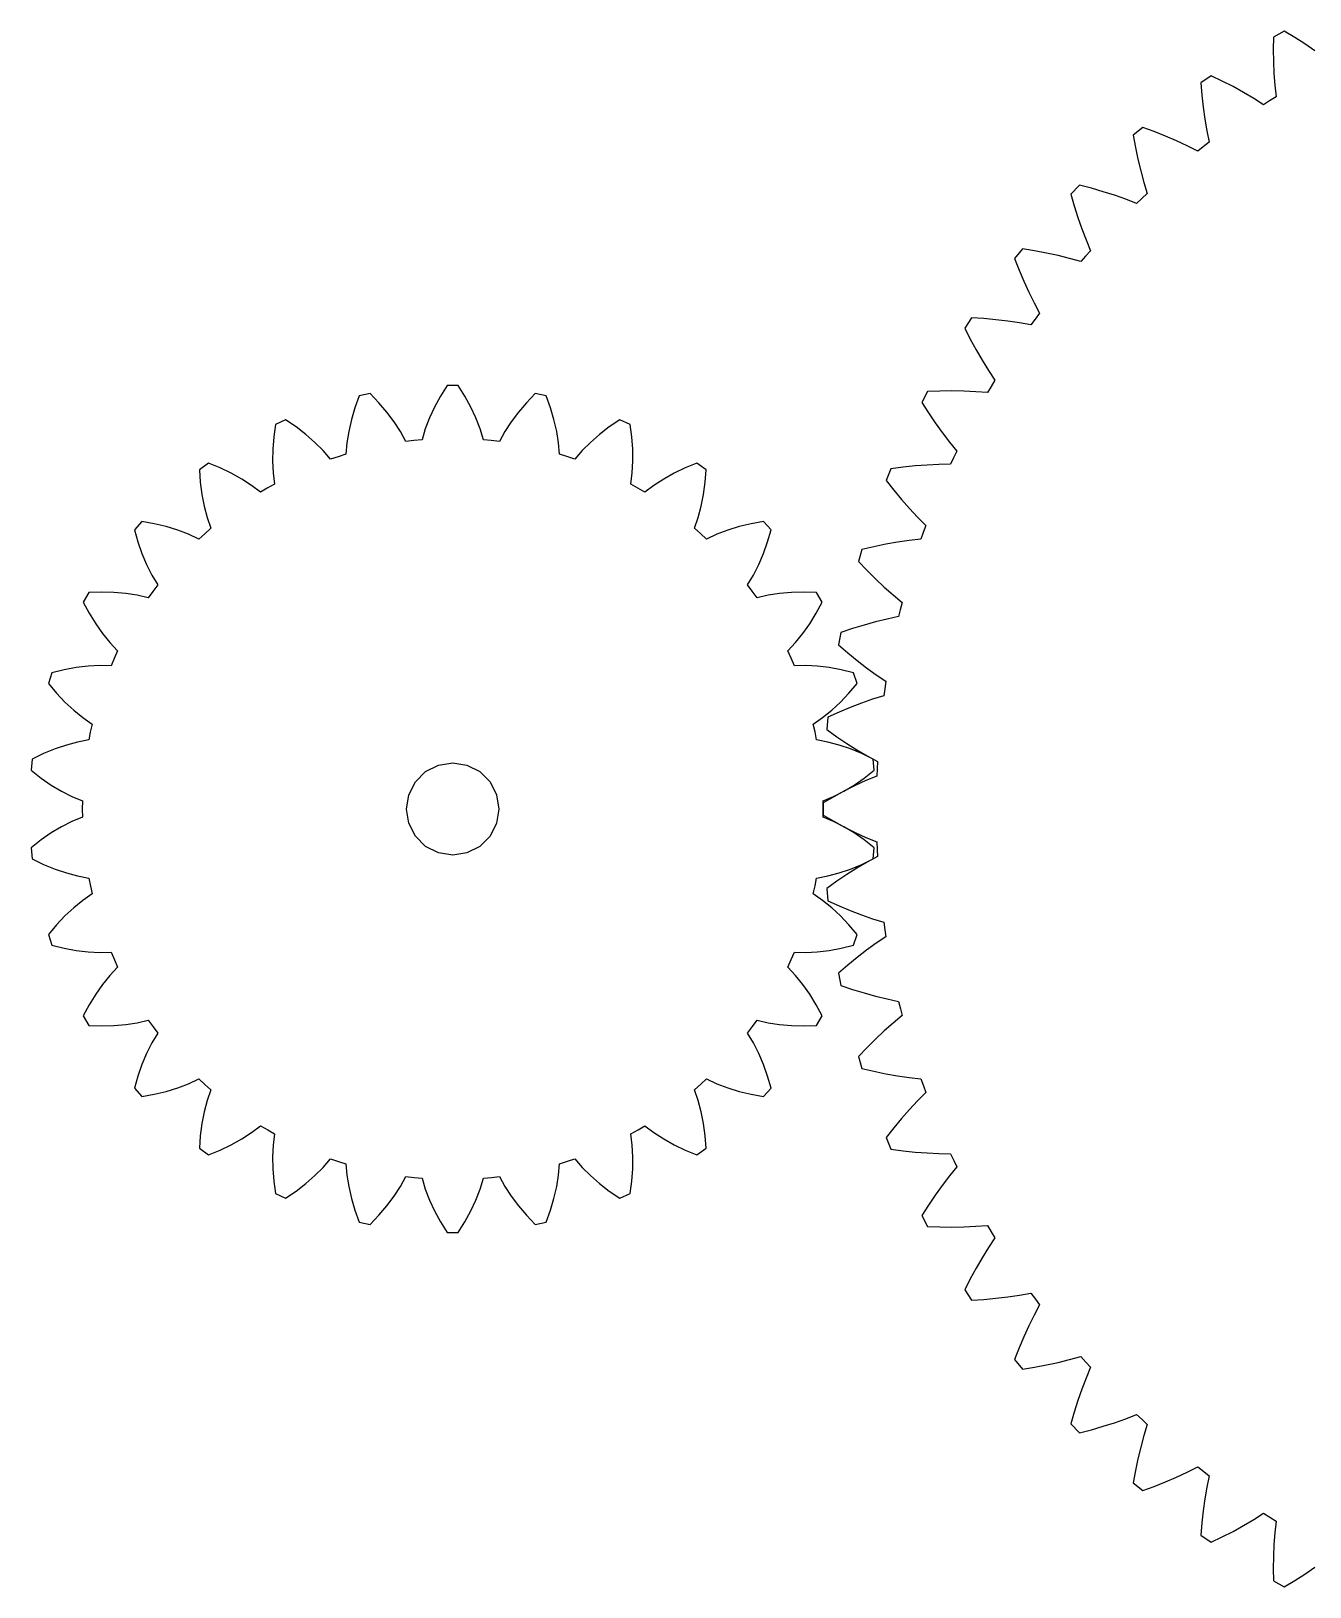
# Model space of a CAD drawing. Header units: metres. Extents: x -46 to 232, y -96 to 96.
# Drawn here: x -45.6 to 92.8, y -84.2 to 84.2 of the extents above; entities that cross this region are included whole.
import ezdxf

# ---------------------------------------------------------------- set-up
doc = ezdxf.new("R2010")
doc.units = ezdxf.units.M

msp = doc.modelspace()

# ---------------------------------------------------------------- linework, layer by layer
for p, q in [((90.0232, 84.1981), (88.854, 83.548)), ((91.1625, 83.5125), (90.0232, 84.1981)), ((88.854, 83.548), (88.8353, 82.2184)), ((92.2688, 82.8038), (91.1625, 83.5125)), ((93.3407, 82.0723), (92.2688, 82.8038)), ((88.8353, 82.2184), (88.8535, 80.9047)), ((88.8535, 80.9047), (88.9093, 79.6081)), ((82.1119, 79.3602), (81.0109, 78.6002)), ((83.3121, 78.7877), (82.1119, 79.3602)), ((88.9093, 79.6081), (89.0032, 78.3298)), ((81.0109, 78.6002), (81.1206, 77.275)), ((84.4816, 78.1891), (83.3121, 78.7877)), ((85.6191, 77.5645), (84.4816, 78.1891)), ((86.7234, 76.9137), (85.6191, 77.5645)), ((89.0032, 78.3298), (89.1363, 77.071)), ((81.1206, 77.275), (81.2655, 75.9693)), ((81.2655, 75.9693), (81.4462, 74.6841)), ((87.7929, 76.2365), (86.7234, 76.9137)), ((88.4423, 76.6437), (87.7929, 76.2365)), ((89.1363, 77.071), (88.4423, 76.6437)), ((81.4462, 74.6841), (81.6631, 73.4208)), ((74.7045, 73.7813), (73.6819, 72.9186)), ((73.6819, 72.9186), (73.919, 71.6101)), ((75.9543, 73.3273), (74.7045, 73.7813)), ((77.1761, 72.8444), (75.9543, 73.3273)), ((78.3686, 72.3325), (77.1761, 72.8444)), ((81.6631, 73.4208), (81.917, 72.1807)), ((73.919, 71.6101), (74.1893, 70.3245)), ((79.5306, 71.7913), (78.3686, 72.3325)), ((80.6604, 71.2205), (79.5306, 71.7913)), ((81.2675, 71.6885), (80.6604, 71.2205)), ((81.917, 72.1807), (81.2675, 71.6885)), ((74.1893, 70.3245), (74.4932, 69.0628)), ((74.4932, 69.0628), (74.831, 67.8263)), ((67.8701, 67.5135), (66.9356, 66.5561)), ((69.1579, 67.1822), (67.8701, 67.5135)), ((74.831, 67.8263), (75.2034, 66.6165)), ((66.9356, 66.5561), (67.2978, 65.2767)), ((70.4206, 66.8195), (69.1579, 67.1822)), ((71.657, 66.4251), (70.4206, 66.8195)), ((72.8657, 65.9986), (71.657, 66.4251)), ((74.0454, 65.5395), (72.8657, 65.9986)), ((74.6044, 66.0639), (74.0454, 65.5395)), ((75.2034, 66.6165), (74.6044, 66.0639)), ((67.2978, 65.2767), (67.6909, 64.0231)), ((67.6909, 64.0231), (68.1151, 62.7966)), ((68.1151, 62.7966), (68.5707, 61.5985)), ((68.5707, 61.5985), (69.0582, 60.4303)), ((61.6725, 60.6153), (60.8347, 59.5723)), ((60.8347, 59.5723), (61.3188, 58.3338)), ((62.9863, 60.4099), (61.6725, 60.6153)), ((64.2781, 60.1708), (62.9863, 60.4099)), ((65.5468, 59.8975), (64.2781, 60.1708)), ((66.791, 59.5897), (65.5468, 59.8975)), ((68.0095, 59.2466), (66.791, 59.5897)), ((68.5153, 59.8225), (68.0095, 59.2466)), ((69.0582, 60.4303), (68.5153, 59.8225)), ((61.3188, 58.3338), (61.8311, 57.124)), ((61.8311, 57.124), (62.3717, 55.9442)), ((62.3717, 55.9442), (62.9407, 54.7956)), ((62.9407, 54.7956), (63.5387, 53.6799)), ((56.1696, 53.1512), (55.4365, 52.0322)), ((57.4971, 53.0736), (56.1696, 53.1512)), ((58.8059, 52.9602), (57.4971, 53.0736)), ((60.0951, 52.8107), (58.8059, 52.9602)), ((61.3633, 52.6244), (60.0951, 52.8107)), ((62.6091, 52.4005), (61.3633, 52.6244)), ((63.057, 53.0225), (62.6091, 52.4005)), ((63.5387, 53.6799), (63.057, 53.0225)), ((55.4365, 52.0322), (56.0378, 50.8462)), ((56.0378, 50.8462), (56.6644, 49.6915)), ((56.6644, 49.6915), (57.3164, 48.5694)), ((57.3164, 48.5694), (57.9936, 47.4811)), ((57.9936, 47.4811), (58.6965, 46.4283)), ((-0.60687, 45.8326), (-1.32729, 44.671)), ((0.60687, 45.8326), (-0.60687, 45.8326)), ((1.32729, 44.671), (0.60687, 45.8326)), ((58.2805, 45.7275), (57.8947, 45.0651)), ((58.6965, 46.4283), (58.2805, 45.7275)), ((-10.1227, 44.7049), (-10.5859, 43.4189)), ((-8.93552, 44.9572), (-10.1227, 44.7049)), ((-7.98933, 43.9708), (-8.93552, 44.9572)), ((-7.12361, 42.9581), (-7.98933, 43.9708)), ((-1.32729, 44.671), (-1.96355, 43.5005)), ((1.96355, 43.5005), (1.32729, 44.671)), ((7.98933, 43.9708), (7.12361, 42.9581)), ((8.93552, 44.9572), (7.98933, 43.9708)), ((10.1227, 44.7049), (8.93552, 44.9572)), ((10.5859, 43.4189), (10.1227, 44.7049)), ((51.4128, 45.1909), (50.7911, 44.0063)), ((50.7911, 44.0063), (51.5041, 42.8839)), ((52.7416, 45.2417), (51.4128, 45.1909)), ((54.0553, 45.2552), (52.7416, 45.2417)), ((55.3528, 45.2308), (54.0553, 45.2552)), ((56.6331, 45.1678), (55.3528, 45.2308)), ((57.8947, 45.0651), (56.6331, 45.1678)), ((-18.0874, 42.117), (-19.1962, 41.6233)), ((-16.9568, 41.3488), (-18.0874, 42.117)), ((-10.9649, 42.1416), (-11.2567, 40.8773)), ((-10.5859, 43.4189), (-10.9649, 42.1416)), ((-6.3428, 41.9217), (-7.12361, 42.9581)), ((-2.51181, 42.3244), (-2.96652, 41.1461)), ((-1.96355, 43.5005), (-2.51181, 42.3244)), ((2.51181, 42.3244), (1.96355, 43.5005)), ((2.96652, 41.1461), (2.51181, 42.3244)), ((7.12361, 42.9581), (6.3428, 41.9217)), ((10.9649, 42.1416), (10.5859, 43.4189)), ((11.2567, 40.8773), (10.9649, 42.1416)), ((18.0874, 42.117), (16.9568, 41.3488)), ((19.1962, 41.6233), (18.0874, 42.117)), ((51.5041, 42.8839), (52.2392, 41.7951)), ((-19.1962, 41.6233), (-19.3819, 40.2691)), ((-15.8994, 40.5383), (-16.9568, 41.3488)), ((-14.9202, 39.6869), (-15.8994, 40.5383)), ((-11.2567, 40.8773), (-11.4565, 39.6302)), ((-5.65306, 40.8638), (-6.3428, 41.9217)), ((-5.06389, 39.7861), (-5.65306, 40.8638)), ((-2.96652, 41.1461), (-3.31876, 39.9695)), ((3.31876, 39.9695), (2.96652, 41.1461)), ((5.65306, 40.8638), (5.06389, 39.7861)), ((6.3428, 41.9217), (5.65306, 40.8638)), ((11.4565, 39.6302), (11.2567, 40.8773)), ((15.8994, 40.5383), (14.9202, 39.6869)), ((16.9568, 41.3488), (15.8994, 40.5383)), ((19.3819, 40.2691), (19.1962, 41.6233)), ((52.2392, 41.7951), (52.9964, 40.7411)), ((52.9964, 40.7411), (53.7756, 39.7233)), ((-19.487, 38.941), (-19.5095, 37.6436)), ((-19.3819, 40.2691), (-19.487, 38.941)), ((-14.0256, 38.7955), (-14.9202, 39.6869)), ((-13.2252, 37.8638), (-14.0256, 38.7955)), ((-11.4565, 39.6302), (-11.5564, 38.4061)), ((-4.21547, 39.8844), (-5.06389, 39.7861)), ((-3.31876, 39.9695), (-4.21547, 39.8844)), ((4.16907, 39.8893), (3.31876, 39.9695)), ((5.06389, 39.7861), (4.16907, 39.8893)), ((11.5564, 38.4061), (11.4565, 39.6302)), ((14.0256, 38.7955), (13.2252, 37.8638)), ((14.9202, 39.6869), (14.0256, 38.7955)), ((19.487, 38.941), (19.3819, 40.2691)), ((19.5095, 37.6436), (19.487, 38.941)), ((53.7756, 39.7233), (54.5767, 38.7432)), ((54.5767, 38.7432), (54.2303, 38.0055)), ((-26.4487, 37.4361), (-27.4307, 36.7226)), ((-25.1832, 36.9197), (-26.4487, 37.4361)), ((-19.5095, 37.6436), (-19.4457, 36.3823)), ((-12.4158, 38.1364), (-13.2252, 37.8638)), ((-11.5564, 38.4061), (-12.4158, 38.1364)), ((12.3714, 38.1508), (11.5564, 38.4061)), ((13.2252, 37.8638), (12.3714, 38.1508)), ((19.4457, 36.3823), (19.5095, 37.6436)), ((26.4487, 37.4361), (25.1832, 36.9197)), ((27.4307, 36.7226), (26.4487, 37.4361)), ((50.0704, 37.1277), (48.7642, 36.9874)), ((51.3643, 37.2286), (50.0704, 37.1277)), ((52.6446, 37.2894), (51.3643, 37.2286)), ((53.9103, 37.309), (52.6446, 37.2894)), ((54.2303, 38.0055), (53.9103, 37.309)), ((-27.4307, 36.7226), (-27.3307, 35.3594)), ((-23.9804, 36.3468), (-25.1832, 36.9197)), ((-22.8456, 35.7176), (-23.9804, 36.3468)), ((-21.7851, 35.0316), (-22.8456, 35.7176)), ((-19.4457, 36.3823), (-19.2889, 35.1641)), ((19.2889, 35.1641), (19.4457, 36.3823)), ((22.8456, 35.7176), (21.7851, 35.0316)), ((23.9804, 36.3468), (22.8456, 35.7176)), ((25.1832, 36.9197), (23.9804, 36.3468)), ((27.3307, 35.3594), (27.4307, 36.7226)), ((47.4465, 36.8086), (46.942, 35.5695)), ((46.942, 35.5695), (47.76, 34.5212)), ((48.7642, 36.9874), (47.4465, 36.8086)), ((-27.3307, 35.3594), (-27.1575, 34.0385)), ((-27.1575, 34.0385), (-26.9097, 32.7648)), ((-20.8085, 34.2867), (-21.7851, 35.0316)), ((-20.0735, 34.7216), (-20.8085, 34.2867)), ((-19.2889, 35.1641), (-20.0735, 34.7216)), ((20.0331, 34.7449), (19.2889, 35.1641)), ((20.8085, 34.2867), (20.0331, 34.7449)), ((21.7851, 35.0316), (20.8085, 34.2867)), ((26.9097, 32.7648), (27.1575, 34.0385)), ((27.1575, 34.0385), (27.3307, 35.3594)), ((47.76, 34.5212), (48.5968, 33.5084)), ((-26.9097, 32.7648), (-26.5851, 31.5443)), ((26.5851, 31.5443), (26.9097, 32.7648)), ((48.5968, 33.5084), (49.4522, 32.5324)), ((49.4522, 32.5324), (50.3259, 31.5945)), ((-33.6542, 31.119), (-34.4663, 30.217)), ((-32.3089, 30.8771), (-33.6542, 31.119)), ((-31.0133, 30.5667), (-32.3089, 30.8771)), ((-29.7724, 30.1872), (-31.0133, 30.5667)), ((-26.1784, 30.3853), (-26.8539, 29.7894)), ((-26.5851, 31.5443), (-26.1784, 30.3853)), ((26.1784, 30.3853), (26.5851, 31.5443)), ((26.8192, 29.8206), (26.1784, 30.3853)), ((31.0133, 30.5667), (29.7724, 30.1872)), ((32.3089, 30.8771), (31.0133, 30.5667)), ((33.6542, 31.119), (32.3089, 30.8771)), ((34.4663, 30.217), (33.6542, 31.119)), ((50.3259, 31.5945), (51.2179, 30.6964)), ((51.2179, 30.6964), (50.9444, 29.9287)), ((-34.4663, 30.217), (-34.0851, 28.9044)), ((-34.0851, 28.9044), (-33.641, 27.6483)), ((-28.5925, 29.7367), (-29.7724, 30.1872)), ((-27.4824, 29.2111), (-28.5925, 29.7367)), ((-26.8539, 29.7894), (-27.4824, 29.2111)), ((27.4824, 29.2111), (26.8192, 29.8206)), ((28.5925, 29.7367), (27.4824, 29.2111)), ((29.7724, 30.1872), (28.5925, 29.7367)), ((33.641, 27.6483), (34.0851, 28.9044)), ((34.0851, 28.9044), (34.4663, 30.217)), ((46.8886, 28.6535), (45.602, 28.3878)), ((48.1667, 28.8788), (46.8886, 28.6535)), ((49.4352, 29.0629), (48.1667, 28.8788)), ((50.693, 29.2046), (49.4352, 29.0629)), ((50.9444, 29.9287), (50.693, 29.2046)), ((-33.641, 27.6483), (-33.1339, 26.4539)), ((33.1339, 26.4539), (33.641, 27.6483)), ((44.3077, 28.0826), (43.9252, 26.8007)), ((45.602, 28.3878), (44.3077, 28.0826)), ((-33.1339, 26.4539), (-32.5625, 25.3276)), ((-32.5625, 25.3276), (-31.9238, 24.2785)), ((31.9238, 24.2785), (32.5625, 25.3276)), ((32.5625, 25.3276), (33.1339, 26.4539)), ((43.9252, 26.8007), (44.8405, 25.8361)), ((44.8405, 25.8361), (45.7712, 24.9088)), ((-31.9238, 24.2785), (-32.4606, 23.5551)), ((32.4332, 23.5929), (31.9238, 24.2785)), ((32.9552, 22.8589), (32.4332, 23.5929)), ((45.7712, 24.9088), (46.7168, 24.02)), ((46.7168, 24.02), (47.6769, 23.1708)), ((-39.3887, 23.4419), (-39.9956, 22.3907)), ((-39.9956, 22.3907), (-39.3499, 21.186)), ((-38.0226, 23.485), (-39.3887, 23.4419)), ((-36.6908, 23.4507), (-38.0226, 23.485)), ((-35.3981, 23.3375), (-36.6908, 23.4507)), ((-34.1503, 23.1422), (-35.3981, 23.3375)), ((-32.9552, 22.8589), (-34.1503, 23.1422)), ((-32.4606, 23.5551), (-32.9552, 22.8589)), ((34.1503, 23.1422), (32.9552, 22.8589)), ((35.3981, 23.3375), (34.1503, 23.1422)), ((36.6908, 23.4507), (35.3981, 23.3375)), ((38.0226, 23.485), (36.6908, 23.4507)), ((39.3887, 23.4419), (38.0226, 23.485)), ((39.3499, 21.186), (39.9956, 22.3907)), ((39.9956, 22.3907), (39.3887, 23.4419)), ((47.6769, 23.1708), (48.6515, 22.363)), ((48.6515, 22.363), (48.4533, 21.5725)), ((-39.3499, 21.186), (-38.6543, 20.0498)), ((38.6543, 20.0498), (39.3499, 21.186)), ((45.7899, 20.2594), (44.5395, 19.9117)), ((47.0347, 20.565), (45.7899, 20.2594)), ((48.273, 20.8275), (47.0347, 20.565)), ((48.4533, 21.5725), (48.273, 20.8275)), ((-38.6543, 20.0498), (-37.9099, 18.9869)), ((-37.9099, 18.9869), (-37.1169, 18.004)), ((37.1169, 18.004), (37.9099, 18.9869)), ((37.9099, 18.9869), (38.6543, 20.0498)), ((42.0258, 19.0945), (41.7687, 17.7816)), ((43.2845, 19.5231), (42.0258, 19.0945)), ((44.5395, 19.9117), (43.2845, 19.5231)), ((-37.1169, 18.004), (-36.274, 17.1106)), ((-36.274, 17.1106), (-36.6486, 16.2915)), ((36.274, 17.1106), (37.1169, 18.004)), ((36.6297, 16.3341), (36.274, 17.1106)), ((41.7687, 17.7816), (42.7729, 16.9099)), ((42.7729, 16.9099), (43.7887, 16.0768)), ((-40.7646, 15.3098), (-42.0745, 15.0664)), ((-39.4767, 15.4678), (-40.7646, 15.3098)), ((-38.2156, 15.5362), (-39.4767, 15.4678)), ((-36.9877, 15.5076), (-38.2156, 15.5362)), ((-36.6486, 16.2915), (-36.9877, 15.5076)), ((36.9877, 15.5076), (36.6297, 16.3341)), ((38.2156, 15.5362), (36.9877, 15.5076)), ((39.4767, 15.4678), (38.2156, 15.5362)), ((40.7646, 15.3098), (39.4767, 15.4678)), ((42.0745, 15.0664), (40.7646, 15.3098)), ((43.7887, 16.0768), (44.8157, 15.2833)), ((44.8157, 15.2833), (45.8533, 14.5308)), ((-43.4019, 14.7402), (-43.7769, 13.5859)), ((-43.7769, 13.5859), (-42.8948, 12.5418)), ((-42.0745, 15.0664), (-43.4019, 14.7402)), ((43.4019, 14.7402), (42.0745, 15.0664)), ((42.8948, 12.5418), (43.7769, 13.5859)), ((43.7769, 13.5859), (43.4019, 14.7402)), ((45.8533, 14.5308), (46.9013, 13.8207)), ((46.9013, 13.8207), (46.7803, 13.0148)), ((-42.8948, 12.5418), (-41.9782, 11.5749)), ((41.9782, 11.5749), (42.8948, 12.5418)), ((45.4655, 11.8751), (44.256, 11.4508)), ((46.6727, 12.2559), (45.4655, 11.8751)), ((46.7803, 13.0148), (46.6727, 12.2559)), ((-41.9782, 11.5749), (-41.0291, 10.6901)), ((-41.0291, 10.6901), (-40.049, 9.89352)), ((40.049, 9.89352), (41.0291, 10.6901)), ((41.8335, 10.4762), (40.6219, 9.92804)), ((41.0291, 10.6901), (41.9782, 11.5749)), ((43.0451, 10.9841), (41.8335, 10.4762)), ((44.256, 11.4508), (43.0451, 10.9841)), ((-40.049, 9.89352), (-39.0388, 9.19492)), ((-39.0388, 9.19492), (-39.235, 8.3158)), ((39.0388, 9.19492), (40.049, 9.89352)), ((39.2253, 8.36143), (39.0388, 9.19492)), ((40.6219, 9.92804), (40.4928, 8.59645)), ((40.4928, 8.59645), (41.5764, 7.82576)), ((-41.83, 6.92215), (-43.0569, 6.49982)), ((-40.6107, 7.25121), (-41.83, 6.92215)), ((-39.4036, 7.47852), (-40.6107, 7.25121)), ((-39.235, 8.3158), (-39.4036, 7.47852)), ((39.4036, 7.47852), (39.2253, 8.36143)), ((40.6107, 7.25121), (39.4036, 7.47852)), ((41.83, 6.92215), (40.6107, 7.25121)), ((41.5764, 7.82576), (42.6679, 7.09454)), ((43.0569, 6.49982), (41.83, 6.92215)), ((42.6679, 7.09454), (43.7667, 6.4039)), ((-45.5181, 5.39435), (-45.6449, 4.18726)), ((-44.2875, 5.9894), (-45.5181, 5.39435)), ((-43.0569, 6.49982), (-44.2875, 5.9894)), ((44.2875, 5.9894), (43.0569, 6.49982)), ((43.7667, 6.4039), (44.8721, 5.75505)), ((45.5181, 5.39435), (44.2875, 5.9894)), ((44.8721, 5.75505), (45.9837, 5.14948)), ((45.6449, 4.18726), (45.5181, 5.39435)), ((45.9837, 5.14948), (45.941, 4.33563)), ((-45.6449, 4.18726), (-44.565, 3.34937)), ((-4.04507, 2.93892), (-2.93892, 4.04507)), ((-2.93892, 4.04507), (-1.54507, 4.75528)), ((-1.54507, 4.75528), (0, 5)), ((0, 5), (1.54507, 4.75528)), ((1.54507, 4.75528), (2.93892, 4.04507)), ((2.93892, 4.04507), (4.04507, 2.93892)), ((44.565, 3.34937), (45.6449, 4.18726)), ((45.9073, 3.56987), (44.7424, 3.07439)), ((45.941, 4.33563), (45.9073, 3.56987)), ((-44.565, 3.34937), (-43.4674, 2.59424)), ((-43.4674, 2.59424), (-42.3551, 1.92604)), ((-42.3551, 1.92604), (-41.2308, 1.35066)), ((-4.75528, 1.54507), (-4.04507, 2.93892)), ((4.04507, 2.93892), (4.75528, 1.54507)), ((41.2308, 1.35066), (42.3551, 1.92604)), ((42.4193, 1.95389), (41.2623, 1.33142)), ((42.3551, 1.92604), (43.4674, 2.59424)), ((43.5795, 2.53526), (42.4193, 1.95389)), ((43.4674, 2.59424), (44.565, 3.34937)), ((44.7424, 3.07439), (43.5795, 2.53526)), ((-41.2308, 1.35066), (-40.0974, 0.87736)), ((-40.0974, 0.87736), (-40.1065, -0.02333)), ((-5, 0), (-4.75528, 1.54507)), ((-4.75528, -1.54507), (-5, 0)), ((4.75528, 1.54507), (5, 0)), ((5, 0), (4.75528, -1.54507)), ((40.0974, 0.87736), (41.2308, 1.35066)), ((40.1065, 0.02333), (40.0974, 0.87736)), ((40.0974, -0.87736), (40.1065, 0.02333)), ((41.2623, 1.33142), (40.1094, 0.6689)), ((40.1094, 0.6689), (40.1094, -0.6689)), ((-41.2308, -1.35066), (-42.3551, -1.92604)), ((-40.0974, -0.87736), (-41.2308, -1.35066)), ((-40.1065, -0.02333), (-40.0974, -0.87736)), ((-4.04507, -2.93892), (-4.75528, -1.54507)), ((4.75528, -1.54507), (4.04507, -2.93892)), ((41.2308, -1.35066), (40.0974, -0.87736)), ((40.1094, -0.6689), (41.2623, -1.33144)), ((42.3551, -1.92604), (41.2308, -1.35066)), ((41.2623, -1.33144), (42.4193, -1.95389)), ((-44.565, -3.34937), (-45.6449, -4.18726)), ((-43.4674, -2.59424), (-44.565, -3.34937)), ((-42.3551, -1.92604), (-43.4674, -2.59424)), ((-2.93892, -4.04507), (-4.04507, -2.93892)), ((4.04507, -2.93892), (2.93892, -4.04507)), ((43.4674, -2.59424), (42.3551, -1.92604)), ((42.4193, -1.95389), (43.5795, -2.53526)), ((44.565, -3.34937), (43.4674, -2.59424)), ((43.5795, -2.53526), (44.7424, -3.0744)), ((45.6449, -4.18726), (44.565, -3.34937)), ((44.7424, -3.0744), (45.9073, -3.56985)), ((-45.6449, -4.18726), (-45.5181, -5.39435)), ((-1.54507, -4.75528), (-2.93892, -4.04507)), ((0, -5), (-1.54507, -4.75528)), ((1.54507, -4.75528), (0, -5)), ((2.93892, -4.04507), (1.54507, -4.75528)), ((45.5181, -5.39435), (45.6449, -4.18726)), ((45.9073, -3.56985), (45.9434, -4.38402)), ((45.9434, -4.38402), (45.9837, -5.14948)), ((-45.5181, -5.39435), (-44.2875, -5.9894)), ((-44.2875, -5.9894), (-43.0569, -6.49982)), ((-43.0569, -6.49982), (-41.83, -6.92215)), ((41.83, -6.92215), (43.0569, -6.49982)), ((43.7667, -6.4039), (42.6679, -7.09454)), ((43.0569, -6.49982), (44.2875, -5.9894)), ((44.8721, -5.75505), (43.7667, -6.4039)), ((44.2875, -5.9894), (45.5181, -5.39435)), ((45.9837, -5.14948), (44.8721, -5.75505)), ((-41.83, -6.92215), (-40.6107, -7.25121)), ((-40.6107, -7.25121), (-39.4036, -7.47852)), ((-39.4036, -7.47852), (-39.2253, -8.36143)), ((-39.2253, -8.36143), (-39.0388, -9.19492)), ((39.0388, -9.19492), (39.235, -8.3158)), ((39.235, -8.3158), (39.4036, -7.47852)), ((39.4036, -7.47852), (40.6107, -7.25121)), ((41.5764, -7.82576), (40.4928, -8.59645)), ((40.6107, -7.25121), (41.83, -6.92215)), ((42.6679, -7.09454), (41.5764, -7.82576)), ((-40.049, -9.89352), (-41.0291, -10.6901)), ((-39.0388, -9.19492), (-40.049, -9.89352)), ((40.049, -9.89352), (39.0388, -9.19492)), ((41.0291, -10.6901), (40.049, -9.89352)), ((40.4928, -8.59645), (40.6219, -9.92804)), ((40.6219, -9.92804), (41.8335, -10.4762)), ((-41.9782, -11.5749), (-42.8948, -12.5418)), ((-41.0291, -10.6901), (-41.9782, -11.5749)), ((41.9782, -11.5749), (41.0291, -10.6901)), ((41.8335, -10.4762), (43.0451, -10.9841)), ((42.8948, -12.5418), (41.9782, -11.5749)), ((43.0451, -10.9841), (44.256, -11.4508)), ((44.256, -11.4508), (45.4655, -11.8752)), ((-42.8948, -12.5418), (-43.7769, -13.5859)), ((43.7769, -13.5859), (42.8948, -12.5418)), ((45.4655, -11.8752), (46.6727, -12.2559)), ((46.6727, -12.2559), (46.7873, -13.0627)), ((46.7873, -13.0627), (46.9013, -13.8207)), ((-43.7769, -13.5859), (-43.4019, -14.7402)), ((-43.4019, -14.7402), (-42.0745, -15.0664)), ((-42.0745, -15.0664), (-40.7646, -15.3098)), ((40.7646, -15.3098), (42.0745, -15.0664)), ((42.0745, -15.0664), (43.4019, -14.7402)), ((43.4019, -14.7402), (43.7769, -13.5859)), ((45.8533, -14.5308), (44.8157, -15.2833)), ((46.9013, -13.8207), (45.8533, -14.5308)), ((-40.7646, -15.3098), (-39.4767, -15.4678)), ((-39.4767, -15.4678), (-38.2156, -15.5362)), ((-38.2156, -15.5362), (-36.9877, -15.5076)), ((-36.9877, -15.5076), (-36.6297, -16.3341)), ((-36.6297, -16.3341), (-36.274, -17.1106)), ((36.274, -17.1106), (36.6486, -16.2915)), ((36.6486, -16.2915), (36.9877, -15.5076)), ((36.9877, -15.5076), (38.2156, -15.5362)), ((38.2156, -15.5362), (39.4767, -15.4678)), ((39.4767, -15.4678), (40.7646, -15.3098)), ((43.7887, -16.0768), (42.7729, -16.9099)), ((44.8157, -15.2833), (43.7887, -16.0768)), ((-37.1169, -18.004), (-37.9099, -18.9869)), ((-36.274, -17.1106), (-37.1169, -18.004)), ((37.1169, -18.004), (36.274, -17.1106)), ((37.9099, -18.9869), (37.1169, -18.004)), ((42.7729, -16.9099), (41.7687, -17.7816)), ((41.7687, -17.7816), (42.0258, -19.0945)), ((-38.6543, -20.0498), (-39.3499, -21.186)), ((-37.9099, -18.9869), (-38.6543, -20.0498)), ((38.6543, -20.0498), (37.9099, -18.9869)), ((39.3499, -21.186), (38.6543, -20.0498)), ((42.0258, -19.0945), (43.2845, -19.5231)), ((43.2845, -19.5231), (44.5395, -19.9117)), ((44.5395, -19.9117), (45.7899, -20.2594)), ((-39.3499, -21.186), (-39.9956, -22.3907)), ((39.9956, -22.3907), (39.3499, -21.186)), ((45.7899, -20.2594), (47.0347, -20.565)), ((47.0347, -20.565), (48.273, -20.8275)), ((48.273, -20.8275), (48.4649, -21.6195)), ((48.4649, -21.6195), (48.6515, -22.363)), ((-39.9956, -22.3907), (-39.3887, -23.4419)), ((-39.3887, -23.4419), (-38.0226, -23.485)), ((-38.0226, -23.485), (-36.6908, -23.4507)), ((-36.6908, -23.4507), (-35.3981, -23.3375)), ((-35.3981, -23.3375), (-34.1503, -23.1422)), ((-34.1503, -23.1422), (-32.9552, -22.8589)), ((-32.9552, -22.8589), (-32.4332, -23.5929)), ((31.9238, -24.2785), (32.4606, -23.5551)), ((32.4606, -23.5551), (32.9552, -22.8589)), ((32.9552, -22.8589), (34.1503, -23.1422)), ((34.1503, -23.1422), (35.3981, -23.3375)), ((35.3981, -23.3375), (36.6908, -23.4507)), ((36.6908, -23.4507), (38.0226, -23.485)), ((38.0226, -23.485), (39.3887, -23.4419)), ((39.3887, -23.4419), (39.9956, -22.3907)), ((47.6769, -23.1708), (46.7168, -24.02)), ((48.6515, -22.363), (47.6769, -23.1708)), ((-31.9238, -24.2785), (-32.5625, -25.3276)), ((-32.4332, -23.5929), (-31.9238, -24.2785)), ((32.5625, -25.3276), (31.9238, -24.2785)), ((45.7712, -24.9088), (44.8405, -25.8361)), ((46.7168, -24.02), (45.7712, -24.9088)), ((-33.1339, -26.4539), (-33.641, -27.6483)), ((-32.5625, -25.3276), (-33.1339, -26.4539)), ((33.1339, -26.4539), (32.5625, -25.3276)), ((33.641, -27.6483), (33.1339, -26.4539)), ((44.8405, -25.8361), (43.9252, -26.8007)), ((43.9252, -26.8007), (44.3077, -28.0826)), ((-33.641, -27.6483), (-34.0851, -28.9044)), ((34.0851, -28.9044), (33.641, -27.6483)), ((44.3077, -28.0826), (45.602, -28.3878)), ((45.602, -28.3878), (46.8886, -28.6535)), ((-34.0851, -28.9044), (-34.4663, -30.217)), ((-34.4663, -30.217), (-33.6542, -31.119)), ((-31.0133, -30.5667), (-29.7724, -30.1872)), ((-29.7724, -30.1872), (-28.5925, -29.7367)), ((-28.5925, -29.7367), (-27.4824, -29.2111)), ((-27.4824, -29.2111), (-26.8192, -29.8206)), ((-26.8192, -29.8206), (-26.1784, -30.3853)), ((26.1784, -30.3853), (26.8539, -29.7894)), ((26.8539, -29.7894), (27.4824, -29.2111)), ((27.4824, -29.2111), (28.5925, -29.7367)), ((28.5925, -29.7367), (29.7724, -30.1872)), ((29.7724, -30.1872), (31.0133, -30.5667)), ((33.6542, -31.119), (34.4663, -30.217)), ((34.4663, -30.217), (34.0851, -28.9044)), ((46.8886, -28.6535), (48.1667, -28.8788)), ((48.1667, -28.8788), (49.4352, -29.0629)), ((49.4352, -29.0629), (50.693, -29.2046)), ((50.693, -29.2046), (50.9604, -29.9744)), ((50.9604, -29.9744), (51.2179, -30.6964)), ((-33.6542, -31.119), (-32.3089, -30.8771)), ((-32.3089, -30.8771), (-31.0133, -30.5667)), ((-26.5851, -31.5443), (-26.9097, -32.7648)), ((-26.1784, -30.3853), (-26.5851, -31.5443)), ((26.5851, -31.5443), (26.1784, -30.3853)), ((26.9097, -32.7648), (26.5851, -31.5443)), ((31.0133, -30.5667), (32.3089, -30.8771)), ((32.3089, -30.8771), (33.6542, -31.119)), ((50.3259, -31.5945), (49.4522, -32.5324)), ((51.2179, -30.6964), (50.3259, -31.5945)), ((-26.9097, -32.7648), (-27.1575, -34.0385)), ((27.1575, -34.0385), (26.9097, -32.7648)), ((48.5968, -33.5084), (47.76, -34.5212)), ((49.4522, -32.5324), (48.5968, -33.5084)), ((-27.3307, -35.3594), (-27.4307, -36.7226)), ((-27.1575, -34.0385), (-27.3307, -35.3594)), ((-22.8456, -35.7176), (-21.7851, -35.0316)), ((-21.7851, -35.0316), (-20.8085, -34.2867)), ((-20.8085, -34.2867), (-20.0331, -34.7449)), ((-20.0331, -34.7449), (-19.2889, -35.1641)), ((-19.2889, -35.1641), (-19.4457, -36.3823)), ((19.2889, -35.1641), (20.0735, -34.7216)), ((19.4457, -36.3823), (19.2889, -35.1641)), ((20.0735, -34.7216), (20.8085, -34.2867)), ((20.8085, -34.2867), (21.7851, -35.0316)), ((21.7851, -35.0316), (22.8456, -35.7176)), ((27.3307, -35.3594), (27.1575, -34.0385)), ((27.4307, -36.7226), (27.3307, -35.3594)), ((47.76, -34.5212), (46.942, -35.5695)), ((-27.4307, -36.7226), (-26.4487, -37.4361)), ((-26.4487, -37.4361), (-25.1832, -36.9197)), ((-25.1832, -36.9197), (-23.9804, -36.3468)), ((-23.9804, -36.3468), (-22.8456, -35.7176)), ((-19.4457, -36.3823), (-19.5095, -37.6436)), ((19.5095, -37.6436), (19.4457, -36.3823)), ((22.8456, -35.7176), (23.9804, -36.3468)), ((23.9804, -36.3468), (25.1832, -36.9197)), ((25.1832, -36.9197), (26.4487, -37.4361)), ((26.4487, -37.4361), (27.4307, -36.7226)), ((46.942, -35.5695), (47.4465, -36.8086)), ((47.4465, -36.8086), (48.7642, -36.9874)), ((48.7642, -36.9874), (50.0704, -37.1277)), ((-19.5095, -37.6436), (-19.487, -38.941)), ((-14.0256, -38.7955), (-13.2252, -37.8638)), ((-13.2252, -37.8638), (-12.3714, -38.1508)), ((-12.3714, -38.1508), (-11.5564, -38.4061)), ((-11.5564, -38.4061), (-11.4565, -39.6302)), ((11.4565, -39.6302), (11.5564, -38.4061)), ((11.5564, -38.4061), (12.4158, -38.1364)), ((12.4158, -38.1364), (13.2252, -37.8638)), ((13.2252, -37.8638), (14.0256, -38.7955)), ((19.487, -38.941), (19.5095, -37.6436)), ((50.0704, -37.1277), (51.3643, -37.2286)), ((51.3643, -37.2286), (52.6446, -37.2894)), ((52.6446, -37.2894), (53.9103, -37.309)), ((53.9103, -37.309), (54.2508, -38.0495)), ((54.2508, -38.0495), (54.5767, -38.7432)), ((-19.487, -38.941), (-19.3819, -40.2691)), ((-19.3819, -40.2691), (-19.1962, -41.6233)), ((-15.8994, -40.5383), (-14.9202, -39.6869)), ((-14.9202, -39.6869), (-14.0256, -38.7955)), ((-11.4565, -39.6302), (-11.2567, -40.8773)), ((-5.65306, -40.8638), (-5.06389, -39.7861)), ((-5.06389, -39.7861), (-4.16907, -39.8893)), ((-4.16907, -39.8893), (-3.31876, -39.9695)), ((-3.31876, -39.9695), (-2.96652, -41.1461)), ((2.96651, -41.1461), (3.31874, -39.9695)), ((3.31874, -39.9695), (4.21547, -39.8844)), ((4.21547, -39.8844), (5.06389, -39.7861)), ((5.06389, -39.7861), (5.65306, -40.8638)), ((11.2567, -40.8773), (11.4565, -39.6302)), ((14.0256, -38.7955), (14.9202, -39.6869)), ((14.9202, -39.6869), (15.8994, -40.5383)), ((19.1962, -41.6233), (19.3819, -40.2691)), ((19.3819, -40.2691), (19.487, -38.941)), ((53.7756, -39.7233), (52.9964, -40.7411)), ((54.5767, -38.7432), (53.7756, -39.7233)), ((-19.1962, -41.6233), (-18.0874, -42.117)), ((-18.0874, -42.117), (-16.9568, -41.3488)), ((-16.9568, -41.3488), (-15.8994, -40.5383)), ((-11.2567, -40.8773), (-10.9649, -42.1416)), ((-7.12361, -42.9581), (-6.3428, -41.9217)), ((-6.3428, -41.9217), (-5.65306, -40.8638)), ((-2.96652, -41.1461), (-2.51181, -42.3244)), ((2.5118, -42.3244), (2.96651, -41.1461)), ((5.65306, -40.8638), (6.3428, -41.9217)), ((6.3428, -41.9217), (7.12361, -42.9581)), ((10.9649, -42.1416), (11.2567, -40.8773)), ((15.8994, -40.5383), (16.9568, -41.3488)), ((16.9568, -41.3488), (18.0874, -42.117)), ((18.0874, -42.117), (19.1962, -41.6233)), ((52.2392, -41.7951), (51.5041, -42.8839)), ((52.9964, -40.7411), (52.2392, -41.7951)), ((-10.9649, -42.1416), (-10.5859, -43.4189)), ((-10.5859, -43.4189), (-10.1227, -44.7049)), ((-7.98933, -43.9708), (-7.12361, -42.9581)), ((-2.51181, -42.3244), (-1.96355, -43.5005)), ((-1.96355, -43.5005), (-1.32729, -44.671)), ((1.32727, -44.671), (1.96353, -43.5005)), ((1.96353, -43.5005), (2.5118, -42.3244)), ((7.12361, -42.9581), (7.98933, -43.9708)), ((10.1227, -44.7049), (10.5859, -43.4189)), ((10.5859, -43.4189), (10.9649, -42.1416)), ((51.5041, -42.8839), (50.7911, -44.0063)), ((-10.1227, -44.7049), (-8.93552, -44.9572)), ((-8.93552, -44.9572), (-7.98933, -43.9708)), ((-1.32729, -44.671), (-0.60687, -45.8326)), ((0.60686, -45.8326), (1.32727, -44.671)), ((7.98933, -43.9708), (8.93552, -44.9572)), ((8.93552, -44.9572), (10.1227, -44.7049)), ((50.7911, -44.0063), (51.4128, -45.1909)), ((51.4128, -45.1909), (52.7416, -45.2417)), ((52.7416, -45.2417), (54.0553, -45.2552)), ((54.0553, -45.2552), (55.3528, -45.2308)), ((55.3528, -45.2308), (56.6331, -45.1678)), ((56.6331, -45.1678), (57.8947, -45.0651)), ((57.8947, -45.0651), (58.3051, -45.7693)), ((-0.60687, -45.8326), (0.60686, -45.8326)), ((58.6965, -46.4283), (57.9936, -47.4811)), ((58.3051, -45.7693), (58.6965, -46.4283)), ((57.3164, -48.5694), (56.6644, -49.6915)), ((57.9936, -47.4811), (57.3164, -48.5694)), ((56.6644, -49.6915), (56.0378, -50.8462)), ((56.0378, -50.8462), (55.4365, -52.0322)), ((55.4365, -52.0322), (56.1696, -53.1512)), ((56.1696, -53.1512), (57.4971, -53.0736)), ((57.4971, -53.0736), (58.8059, -52.9602)), ((58.8059, -52.9602), (60.0951, -52.8107)), ((60.0951, -52.8107), (61.3633, -52.6244)), ((61.3633, -52.6244), (62.6091, -52.4005)), ((62.6091, -52.4005), (63.0855, -53.0617)), ((63.5387, -53.6799), (62.9408, -54.7956)), ((63.0855, -53.0617), (63.5387, -53.6799)), ((62.9408, -54.7956), (62.3717, -55.9442)), ((61.8311, -57.124), (61.3188, -58.3338)), ((62.3717, -55.9442), (61.8311, -57.124)), ((61.3188, -58.3338), (60.8347, -59.5723)), ((60.8347, -59.5723), (61.6725, -60.6153)), ((61.6725, -60.6153), (62.9863, -60.4099)), ((62.9863, -60.4099), (64.2781, -60.1708)), ((64.2781, -60.1708), (65.5468, -59.8975)), ((65.5468, -59.8975), (66.791, -59.5897)), ((66.791, -59.5897), (68.0095, -59.2466)), ((68.0095, -59.2466), (68.5475, -59.8587)), ((68.5475, -59.8587), (69.0582, -60.4303)), ((69.0582, -60.4303), (68.5707, -61.5985)), ((68.5707, -61.5985), (68.1151, -62.7966)), ((68.1151, -62.7966), (67.6909, -64.0231)), ((67.2978, -65.2767), (66.9356, -66.5561)), ((67.6909, -64.0231), (67.2978, -65.2767)), ((72.8657, -65.9986), (74.0454, -65.5395)), ((74.0454, -65.5395), (74.6399, -66.0969)), ((66.9356, -66.5561), (67.8701, -67.5135)), ((67.8701, -67.5135), (69.1579, -67.1822)), ((69.1579, -67.1822), (70.4206, -66.8195)), ((70.4206, -66.8195), (71.657, -66.4251)), ((71.657, -66.4251), (72.8657, -65.9986)), ((74.6399, -66.0969), (75.2034, -66.6165)), ((75.2034, -66.6165), (74.831, -67.8263)), ((74.831, -67.8263), (74.4932, -69.0628)), ((74.1893, -70.3245), (73.919, -71.6101)), ((74.4932, -69.0628), (74.1893, -70.3245)), ((73.919, -71.6101), (73.6819, -72.9186)), ((77.1761, -72.8444), (78.3686, -72.3325)), ((78.3686, -72.3325), (79.5306, -71.7913)), ((79.5306, -71.7913), (80.6604, -71.2205)), ((80.6604, -71.2205), (81.306, -71.7179)), ((81.306, -71.7179), (81.917, -72.1807)), ((81.917, -72.1807), (81.6631, -73.4208)), ((73.6819, -72.9186), (74.7045, -73.7813)), ((74.7045, -73.7813), (75.9543, -73.3273)), ((75.9543, -73.3273), (77.1761, -72.8444)), ((81.6631, -73.4208), (81.4462, -74.6841)), ((81.4462, -74.6841), (81.2655, -75.9693)), ((81.1206, -77.275), (81.0109, -78.6002)), ((81.2655, -75.9693), (81.1206, -77.275)), ((85.6191, -77.5645), (86.7234, -76.9137)), ((86.7234, -76.9137), (87.7929, -76.2365)), ((87.7929, -76.2365), (88.4835, -76.6693)), ((88.4835, -76.6693), (89.1363, -77.071)), ((89.1363, -77.071), (89.0032, -78.3298)), ((81.0109, -78.6002), (82.1119, -79.3602)), ((82.1119, -79.3602), (83.3121, -78.7877)), ((83.3121, -78.7877), (84.4816, -78.1891)), ((84.4816, -78.1891), (85.6191, -77.5645)), ((89.0032, -78.3298), (88.9093, -79.6081)), ((88.9093, -79.6081), (88.8535, -80.9047)), ((88.8535, -80.9047), (88.8353, -82.2184)), ((88.8353, -82.2184), (88.854, -83.548)), ((92.2688, -82.8038), (93.3407, -82.0723)), ((88.854, -83.548), (90.0232, -84.1981)), ((90.0232, -84.1981), (91.1625, -83.5125)), ((91.1625, -83.5125), (92.2688, -82.8038))]:
    msp.add_line(p, q)

doc.saveas('drawing.dxf')
